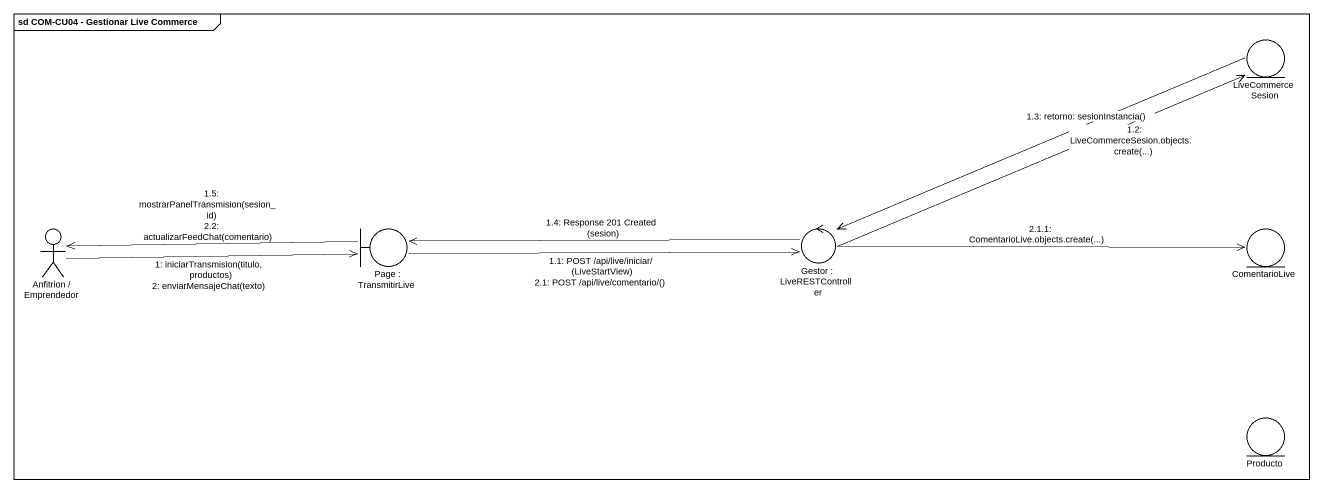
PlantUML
@startuml
mainframe sd COM-CU04 - Gestionar Live Commerce
entity LiveCommerceSesion
actor "Anfitrion / Emprendedor" as Anfitrion_Emprendedor
boundary "Page : TransmitirLive" as Page_TransmitirLive
control "Gestor : LiveRESTController" as Gestor_LiveRESTController
entity ComentarioLive
entity Producto
Anfitrion_Emprendedor -right-> Page_TransmitirLive : 1: iniciarTransmision(titulo, productos)\n2: enviarMensajeChat(texto)
Page_TransmitirLive -right-> Gestor_LiveRESTController : 1.1: POST /api/live/iniciar/ (LiveStartView)\n2.1: POST /api/live/comentario/()
Gestor_LiveRESTController -right-> LiveCommerceSesion : 1.2: LiveCommerceSesion.objects.create(...)
LiveCommerceSesion -left-> Gestor_LiveRESTController : 1.3: retorno: sesionInstancia()
Gestor_LiveRESTController -left-> Page_TransmitirLive : 1.4: Response 201 Created (sesion)
Page_TransmitirLive -left-> Anfitrion_Emprendedor : 1.5: mostrarPanelTransmision(sesion_id)\n2.2: actualizarFeedChat(comentario)
Gestor_LiveRESTController -right-> ComentarioLive : 2.1.1: ComentarioLive.objects.create(...)
@enduml
